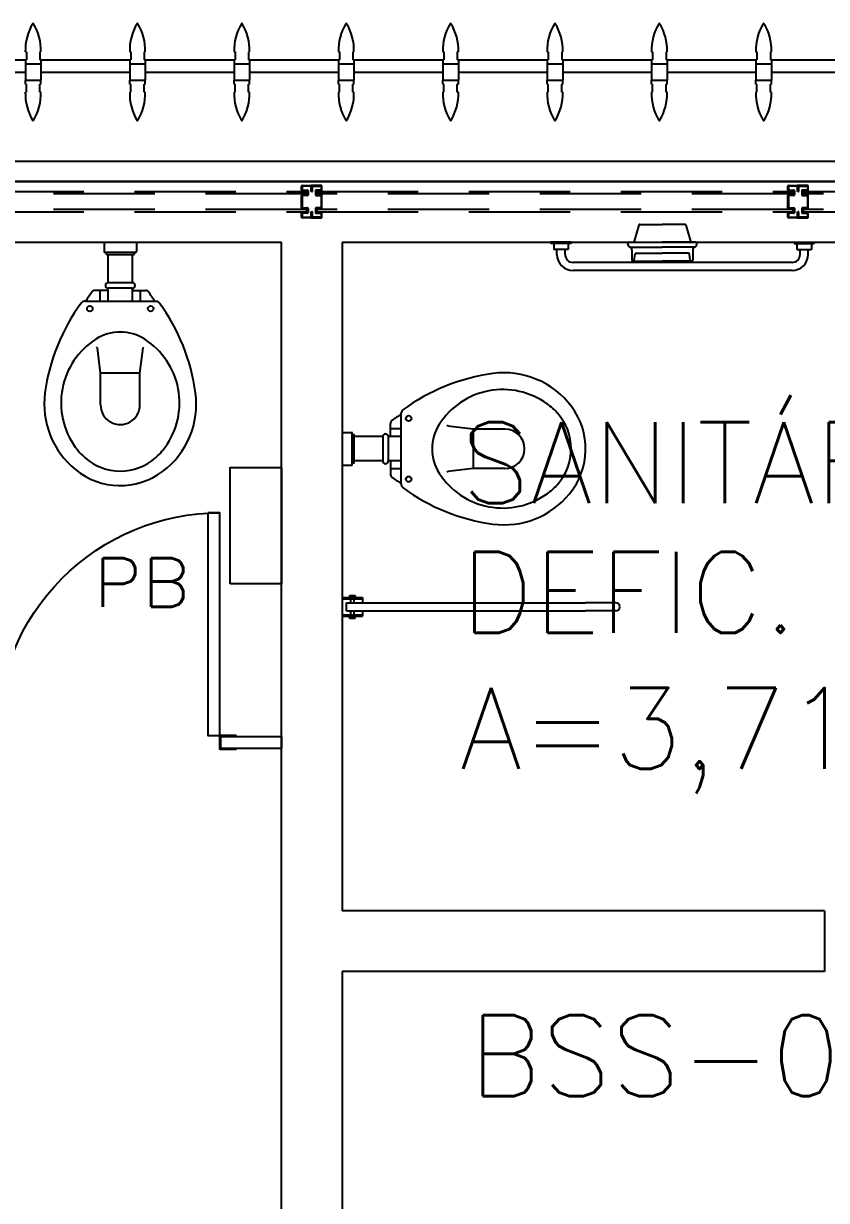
# Model space of a CAD drawing. Header units: millimetres. Extents: x 2046 to 2564, y 885 to 1120.
# Drawn here: x 2292.175 to 2294.156, y 935.337 to 938.242 of the extents above; entities that cross this region are included whole.
import ezdxf

# ---------------------------------------------------------------- set-up
doc = ezdxf.new("R2010")
doc.units = ezdxf.units.MM
doc.header["$LTSCALE"] = 10
doc.linetypes.add('HIDDEN', pattern=[0.375, 0.25, -0.125])
for name, color, linetype in [('AR-ALV', 2, 'Continuous'), ('AR-BRISES', 2, 'Continuous'), ('AR-DIVISÓRIAS', 2, 'Continuous'), ('AR-ESQ', 1, 'Continuous'), ('AR-LOUCAS', 1, 'Continuous'), ('AR-LOUÇAS', 1, 'Continuous'), ('BR-PAINEL', 1, 'Continuous'), ('BR-SUPORTE', 1, 'Continuous'), ('DT-ESQ-VIDRO-PROJ', 1, 'HIDDEN'), ('DT-TXTMOD', 1, 'Continuous'), ('DV- VISTA', 2, 'Continuous'), ('DV-TEXTO', 2, 'Continuous'), ('ENDEREÇO', 2, 'Continuous'), ('mov', 1, 'Continuous'), ('PM-TXT', 2, 'Continuous'), ('pm1', 2, 'Continuous'), ('pm2', 1, 'Continuous'), ('TEXTO', 2, 'Continuous'), ('WC1', 1, 'Continuous'), ('WC2', 1, 'Continuous'), ('WC3', 1, 'Continuous'), ('Área', 2, 'Continuous')]:
    doc.layers.add(name, color=color, linetype=linetype)
doc.styles.add('S10', font='simplex.shx', dxfattribs={"height": 0.1})
doc.styles.add('S12', font='simplex.shx', dxfattribs={"width": 1.1, "height": 0.12})
doc.styles.add('UNB-100', font='simplex.shx', dxfattribs={"height": 0.2})
doc.styles.add('UNB1-100', font='simplex.shx', dxfattribs={"height": 0.2})

# ---------------------------------------------------------------- blocks, each defined once
blk = doc.blocks.new('DV3')
at = {"layer": 'DV- VISTA'}
blk.add_lwpolyline([(0.03, 0), (0.03, -0.15), (0, -0.15), (0, 0)], close=True, dxfattribs=at)
at = {"layer": 'DV-TEXTO', "style": 'S12'}
for tag, p, flags in [('ACABAMENTO', (0.3798, -0.2006), 3), ('CANTONEIRA', (0.5798, -0.2006), 3), ('DIVISÓRIA', (-0.0202, -0.2006), 2), ('TAMANHO', (0.1798, -0.2006), 3)]:
    blk.add_attdef(tag, p, '', height=0.12, rotation=90, dxfattribs=dict(at, flags=flags))
blk = doc.blocks.new('pb55-gr-01p')
at = {"layer": 'mov'}
blk.add_arc((0.0015, 0.0172), 0.55, 359.7335, 90, dxfattribs=at)
at = {"layer": 'pm1'}
blk.add_lwpolyline([(0.0315, 0.5673), (0.0315, 0.0172), (0.0015, 0.0172), (0.0015, 0.5673)], close=True, dxfattribs=at)
at = {"layer": 'pm2'}
for p, q in [((-0.0385, 0.0172), (-0.0008, 0.0172)), ((-0.0385, 0.0158), (-0.0385, 0.0172)), ((-0.0008, 0.0158), (-0.0385, 0.0158)), ((0, 0.015), (0, -0.015)), ((0.0015, -0.0152), (0.0015, 0.015)), ((0.5515, -0.0152), (0.5515, 0.015)), ((0.553, 0.015), (0.553, -0.015)), ((0.5915, 0.0172), (0.5537, 0.0172)), ((0.5537, 0.0158), (0.5915, 0.0158)), ((0.5915, 0.0158), (0.5915, 0.0172)), ((-0.001, -0.016), (-0.0385, -0.016)), ((-0.0385, -0.0175), (-0.0385, -0.016)), ((-0.0385, -0.0175), (-0.0008, -0.0175)), ((0.5915, -0.0175), (0.5537, -0.0175)), ((0.554, -0.016), (0.5915, -0.016)), ((0.5915, -0.0175), (0.5915, -0.016))]:
    blk.add_line(p, q, dxfattribs=at)
for centre, radius, start, end in [((-0.0008, 0.015), 0.00225, 0, 90), ((-0.0008, 0.015), 0.00075, 0, 90), ((0.5537, 0.015), 0.00225, 90, 180), ((0.5537, 0.015), 0.00075, 90, 180), ((-0.001, -0.015), 0.001, 270, 0), ((-0.0008, -0.0152), 0.00225, 270, 0), ((0.5537, -0.0152), 0.00225, 180, 270), ((0.554, -0.015), 0.001, 180, 270)]:
    blk.add_arc(centre, radius, start, end, dxfattribs=at)
at = {"layer": 'PM-TXT', "style": 'S12', "width": 1.1}
blk.add_attdef('PM', (0.0929, 0.3347), '', height=0.12, dxfattribs=at)
at = {"layer": 'PM-TXT', "style": 'S12', "width": 1.1, "flags": 1}
for tag, p in [('LARGURA', (0.0929, 0.1347)), ('GRANITO', (0.0929, -0.0653)), ('VISOR', (0.0929, -0.2653)), ('FERRAGEM', (0.0929, -0.4653))]:
    blk.add_attdef(tag, p, '', height=0.12, dxfattribs=at)
blk = doc.blocks.new('EF59-P')
at = {"layer": 'DT-ESQ-VIDRO-PROJ', "ltscale": 0.1}
for points in [[(1.9625, -0.081), (1.9625, -0.075), (0.7875, -0.075), (0.7875, -0.081)], [(3.1625, -0.081), (3.1625, -0.075), (1.9875, -0.075), (1.9875, -0.081)], [(4.3625, -0.081), (4.3625, -0.075), (3.1875, -0.075), (3.1875, -0.081)], [(1.9625, -0.119), (1.9625, -0.125), (0.7875, -0.125), (0.7875, -0.119)], [(3.1625, -0.119), (3.1625, -0.125), (1.9875, -0.125), (1.9875, -0.119)], [(4.3625, -0.119), (4.3625, -0.125), (3.1875, -0.125), (3.1875, -0.119)]]:
    blk.add_lwpolyline(points, close=True, dxfattribs=at)
for points in [[(1.95, -0.1285), (1.95, -0.1385, 0.414214), (1.9515, -0.14), (1.9735, -0.14, 0.414214), (1.975, -0.1385), (1.975, -0.125), (1.9735, -0.125), (1.9735, -0.138, -0.414214), (1.973, -0.1385), (1.952, -0.1385, -0.414214), (1.9515, -0.138), (1.9515, -0.1285), (1.9645, -0.1285, 0.414214), (1.966, -0.127), (1.966, -0.117, 0.414214), (1.9645, -0.1155), (1.9515, -0.1155), (1.9515, -0.0845), (1.9645, -0.0845, 0.414214), (1.966, -0.083), (1.966, -0.073, 0.414214), (1.9645, -0.0715), (1.9515, -0.0715), (1.9515, -0.062, -0.414214), (1.952, -0.0615), (1.973, -0.0615, -0.414214), (1.9735, -0.062), (1.9735, -0.075), (1.975, -0.075), (1.975, -0.0615, 0.414214), (1.9735, -0.06), (1.9515, -0.06, 0.414214), (1.95, -0.0615), (1.95, -0.0715, 0.414214), (1.9515, -0.073), (1.9645, -0.073), (1.9645, -0.083), (1.9515, -0.083), (1.9515, -0.083, 0.414214), (1.95, -0.0845), (1.95, -0.1155, 0.414214), (1.9515, -0.117), (1.9515, -0.117), (1.9645, -0.117), (1.9645, -0.127), (1.9515, -0.127, 0.414214)], [(2, -0.1285), (2, -0.1385, -0.414214), (1.9985, -0.14), (1.9765, -0.14, -0.414214), (1.975, -0.1385), (1.975, -0.125), (1.9765, -0.125), (1.9765, -0.138, 0.414214), (1.977, -0.1385), (1.998, -0.1385, 0.414214), (1.9985, -0.138), (1.9985, -0.1285), (1.9855, -0.1285, -0.414214), (1.984, -0.127), (1.984, -0.117, -0.414214), (1.9855, -0.1155), (1.9985, -0.1155), (1.9985, -0.0845), (1.9855, -0.0845, -0.414214), (1.984, -0.083), (1.984, -0.073, -0.414214), (1.9855, -0.0715), (1.9985, -0.0715), (1.9985, -0.062, 0.414214), (1.998, -0.0615), (1.977, -0.0615, 0.414214), (1.9765, -0.062), (1.9765, -0.075), (1.975, -0.075), (1.975, -0.0615, -0.414214), (1.9765, -0.06), (1.9985, -0.06, -0.414214), (2, -0.0615), (2, -0.0715, -0.414214), (1.9985, -0.073), (1.9855, -0.073), (1.9855, -0.083), (1.9985, -0.083), (1.9985, -0.083, -0.414214), (2, -0.0845), (2, -0.1155, -0.414214), (1.9985, -0.117), (1.9985, -0.117), (1.9855, -0.117), (1.9855, -0.127), (1.9985, -0.127, -0.414214)], [(3.15, -0.1285), (3.15, -0.1385, 0.414214), (3.1515, -0.14), (3.1735, -0.14, 0.414214), (3.175, -0.1385), (3.175, -0.125), (3.1735, -0.125), (3.1735, -0.138, -0.414214), (3.173, -0.1385), (3.152, -0.1385, -0.414214), (3.1515, -0.138), (3.1515, -0.1285), (3.1645, -0.1285, 0.414214), (3.166, -0.127), (3.166, -0.117, 0.414214), (3.1645, -0.1155), (3.1515, -0.1155), (3.1515, -0.0845), (3.1645, -0.0845, 0.414214), (3.166, -0.083), (3.166, -0.073, 0.414214), (3.1645, -0.0715), (3.1515, -0.0715), (3.1515, -0.062, -0.414214), (3.152, -0.0615), (3.173, -0.0615, -0.414214), (3.1735, -0.062), (3.1735, -0.075), (3.175, -0.075), (3.175, -0.0615, 0.414214), (3.1735, -0.06), (3.1515, -0.06, 0.414214), (3.15, -0.0615), (3.15, -0.0715, 0.414214), (3.1515, -0.073), (3.1645, -0.073), (3.1645, -0.083), (3.1515, -0.083), (3.1515, -0.083, 0.414214), (3.15, -0.0845), (3.15, -0.1155, 0.414214), (3.1515, -0.117), (3.1515, -0.117), (3.1645, -0.117), (3.1645, -0.127), (3.1515, -0.127, 0.414214)], [(3.2, -0.1285), (3.2, -0.1385, -0.414214), (3.1985, -0.14), (3.1765, -0.14, -0.414214), (3.175, -0.1385), (3.175, -0.125), (3.1765, -0.125), (3.1765, -0.138, 0.414214), (3.177, -0.1385), (3.198, -0.1385, 0.414214), (3.1985, -0.138), (3.1985, -0.1285), (3.1855, -0.1285, -0.414214), (3.184, -0.127), (3.184, -0.117, -0.414214), (3.1855, -0.1155), (3.1985, -0.1155), (3.1985, -0.0845), (3.1855, -0.0845, -0.414214), (3.184, -0.083), (3.184, -0.073, -0.414214), (3.1855, -0.0715), (3.1985, -0.0715), (3.1985, -0.062, 0.414214), (3.198, -0.0615), (3.177, -0.0615, 0.414214), (3.1765, -0.062), (3.1765, -0.075), (3.175, -0.075), (3.175, -0.0615, -0.414214), (3.1765, -0.06), (3.1985, -0.06, -0.414214), (3.2, -0.0615), (3.2, -0.0715, -0.414214), (3.1985, -0.073), (3.1855, -0.073), (3.1855, -0.083), (3.1985, -0.083), (3.1985, -0.083, -0.414214), (3.2, -0.0845), (3.2, -0.1155, -0.414214), (3.1985, -0.117), (3.1985, -0.117), (3.1855, -0.117), (3.1855, -0.127), (3.1985, -0.127, -0.414214)]]:
    blk.add_lwpolyline(points, format="xyb", close=True, dxfattribs=at)
at = {"layer": 'DT-TXTMOD', "ltscale": 0.1, "style": 'S10', "flags": 3}
for tag, p in [('M01', (0.025, -0.28)), ('M02', (0.3253, -0.28)), ('M03', (0.627, -0.28)), ('M04', (0.9288, -0.28)), ('M05', (1.2306, -0.28)), ('M06', (1.5323, -0.28)), ('M07', (1.8341, -0.28)), ('M08', (2.1359, -0.28)), ('M09', (2.4376, -0.28)), ('M10', (2.7394, -0.28)), ('M11', (3.0412, -0.28)), ('M12', (3.3429, -0.28)), ('M13', (3.6447, -0.28)), ('M14', (3.9464, -0.28)), ('M15', (4.2482, -0.28)), ('M16', (4.55, -0.28)), ('M17', (4.8517, -0.28))]:
    blk.add_attdef(tag, p, '', height=0.1, dxfattribs=at)
blk = doc.blocks.new('BR-MODULO8')
at = {"layer": 'BR-PAINEL'}
for p, q in [((-3.8817, 0.27), (-3.8792, 0.27)), ((-3.8792, 0.27), (-3.8792, 0.25)), ((-3.8458, 0.27), (-3.8458, 0.25)), ((-3.8433, 0.27), (-3.8458, 0.27)), ((-3.6242, 0.27), (-3.6217, 0.27)), ((-3.6217, 0.27), (-3.6217, 0.25)), ((-3.5883, 0.27), (-3.5883, 0.25)), ((-3.5858, 0.27), (-3.5883, 0.27)), ((-3.3667, 0.27), (-3.3642, 0.27)), ((-3.3642, 0.27), (-3.3642, 0.25)), ((-3.3308, 0.27), (-3.3308, 0.25)), ((-3.3283, 0.27), (-3.3308, 0.27)), ((-3.1092, 0.27), (-3.1067, 0.27)), ((-3.1067, 0.27), (-3.1067, 0.25)), ((-3.0733, 0.27), (-3.0733, 0.25)), ((-3.0708, 0.27), (-3.0733, 0.27)), ((-2.8517, 0.27), (-2.8492, 0.27)), ((-2.8492, 0.27), (-2.8492, 0.25)), ((-2.8158, 0.27), (-2.8158, 0.25)), ((-2.8133, 0.27), (-2.8158, 0.27)), ((-2.5942, 0.27), (-2.5917, 0.27)), ((-2.5917, 0.27), (-2.5917, 0.25)), ((-2.5583, 0.27), (-2.5583, 0.25)), ((-2.5558, 0.27), (-2.5583, 0.27)), ((-2.3367, 0.27), (-2.3342, 0.27)), ((-2.3342, 0.27), (-2.3342, 0.25)), ((-2.3008, 0.27), (-2.3008, 0.25)), ((-2.2983, 0.27), (-2.3008, 0.27)), ((-2.0792, 0.27), (-2.0767, 0.27)), ((-2.0767, 0.27), (-2.0767, 0.25)), ((-2.0433, 0.27), (-2.0433, 0.25)), ((-2.0408, 0.27), (-2.0433, 0.27)), ((-3.8817, 0.25), (-3.8817, 0.24)), ((-3.8817, 0.25), (-3.8792, 0.25)), ((-3.8817, 0.24), (-3.8433, 0.24)), ((-3.8817, 0.24), (-3.8817, 0.2)), ((-3.8433, 0.25), (-3.8458, 0.25)), ((-3.8433, 0.25), (-3.8433, 0.24)), ((-3.8433, 0.24), (-3.8433, 0.2)), ((-3.6242, 0.25), (-3.6242, 0.24)), ((-3.6242, 0.25), (-3.6217, 0.25)), ((-3.6242, 0.24), (-3.5858, 0.24)), ((-3.6242, 0.24), (-3.6242, 0.2)), ((-3.5858, 0.25), (-3.5883, 0.25)), ((-3.5858, 0.25), (-3.5858, 0.24)), ((-3.5858, 0.24), (-3.5858, 0.2)), ((-3.3667, 0.25), (-3.3667, 0.24)), ((-3.3667, 0.25), (-3.3642, 0.25)), ((-3.3667, 0.24), (-3.3283, 0.24)), ((-3.3667, 0.24), (-3.3667, 0.2)), ((-3.3283, 0.25), (-3.3308, 0.25)), ((-3.3283, 0.25), (-3.3283, 0.24)), ((-3.3283, 0.24), (-3.3283, 0.2)), ((-3.1092, 0.25), (-3.1092, 0.24)), ((-3.1092, 0.25), (-3.1067, 0.25)), ((-3.1092, 0.24), (-3.0708, 0.24)), ((-3.1092, 0.24), (-3.1092, 0.2)), ((-3.0708, 0.25), (-3.0733, 0.25)), ((-3.0708, 0.25), (-3.0708, 0.24)), ((-3.0708, 0.24), (-3.0708, 0.2)), ((-2.8517, 0.25), (-2.8517, 0.24)), ((-2.8517, 0.25), (-2.8492, 0.25)), ((-2.8517, 0.24), (-2.8133, 0.24)), ((-2.8517, 0.24), (-2.8517, 0.2)), ((-2.8133, 0.25), (-2.8158, 0.25)), ((-2.8133, 0.25), (-2.8133, 0.24)), ((-2.8133, 0.24), (-2.8133, 0.2)), ((-2.5942, 0.25), (-2.5942, 0.24)), ((-2.5942, 0.25), (-2.5917, 0.25)), ((-2.5942, 0.24), (-2.5558, 0.24)), ((-2.5942, 0.24), (-2.5942, 0.2)), ((-2.5558, 0.25), (-2.5583, 0.25)), ((-2.5558, 0.25), (-2.5558, 0.24)), ((-2.5558, 0.24), (-2.5558, 0.2)), ((-2.3367, 0.25), (-2.3367, 0.24)), ((-2.3367, 0.25), (-2.3342, 0.25)), ((-2.3367, 0.24), (-2.2983, 0.24)), ((-2.3367, 0.24), (-2.3367, 0.2)), ((-2.2983, 0.25), (-2.3008, 0.25)), ((-2.2983, 0.25), (-2.2983, 0.24)), ((-2.2983, 0.24), (-2.2983, 0.2)), ((-2.0792, 0.25), (-2.0792, 0.24)), ((-2.0792, 0.25), (-2.0767, 0.25)), ((-2.0792, 0.24), (-2.0408, 0.24)), ((-2.0792, 0.24), (-2.0792, 0.2)), ((-2.0408, 0.25), (-2.0433, 0.25)), ((-2.0408, 0.25), (-2.0408, 0.24)), ((-2.0408, 0.24), (-2.0408, 0.2)), ((-3.8817, 0.2), (-3.8433, 0.2)), ((-3.8817, 0.19), (-3.8817, 0.2)), ((-3.8817, 0.19), (-3.8792, 0.19)), ((-3.8792, 0.17), (-3.8792, 0.19)), ((-3.8433, 0.19), (-3.8458, 0.19)), ((-3.8458, 0.17), (-3.8458, 0.19)), ((-3.8433, 0.19), (-3.8433, 0.2)), ((-3.6242, 0.2), (-3.5858, 0.2)), ((-3.6242, 0.19), (-3.6242, 0.2)), ((-3.6242, 0.19), (-3.6217, 0.19)), ((-3.6217, 0.17), (-3.6217, 0.19)), ((-3.5858, 0.19), (-3.5883, 0.19)), ((-3.5883, 0.17), (-3.5883, 0.19)), ((-3.5858, 0.19), (-3.5858, 0.2)), ((-3.3667, 0.2), (-3.3283, 0.2)), ((-3.3667, 0.19), (-3.3667, 0.2)), ((-3.3667, 0.19), (-3.3642, 0.19)), ((-3.3642, 0.17), (-3.3642, 0.19)), ((-3.3283, 0.19), (-3.3308, 0.19)), ((-3.3308, 0.17), (-3.3308, 0.19)), ((-3.3283, 0.19), (-3.3283, 0.2)), ((-3.1092, 0.2), (-3.0708, 0.2)), ((-3.1092, 0.19), (-3.1092, 0.2)), ((-3.1092, 0.19), (-3.1067, 0.19)), ((-3.1067, 0.17), (-3.1067, 0.19)), ((-3.0708, 0.19), (-3.0733, 0.19)), ((-3.0733, 0.17), (-3.0733, 0.19)), ((-3.0708, 0.19), (-3.0708, 0.2)), ((-2.8517, 0.2), (-2.8133, 0.2)), ((-2.8517, 0.19), (-2.8517, 0.2)), ((-2.8517, 0.19), (-2.8492, 0.19)), ((-2.8492, 0.17), (-2.8492, 0.19)), ((-2.8133, 0.19), (-2.8158, 0.19)), ((-2.8158, 0.17), (-2.8158, 0.19)), ((-2.8133, 0.19), (-2.8133, 0.2)), ((-2.5942, 0.2), (-2.5558, 0.2)), ((-2.5942, 0.19), (-2.5942, 0.2)), ((-2.5942, 0.19), (-2.5917, 0.19)), ((-2.5917, 0.17), (-2.5917, 0.19)), ((-2.5558, 0.19), (-2.5583, 0.19)), ((-2.5583, 0.17), (-2.5583, 0.19)), ((-2.5558, 0.19), (-2.5558, 0.2)), ((-2.3367, 0.2), (-2.2983, 0.2)), ((-2.3367, 0.19), (-2.3367, 0.2)), ((-2.3367, 0.19), (-2.3342, 0.19)), ((-2.3342, 0.17), (-2.3342, 0.19)), ((-2.2983, 0.19), (-2.3008, 0.19)), ((-2.3008, 0.17), (-2.3008, 0.19)), ((-2.2983, 0.19), (-2.2983, 0.2)), ((-2.0792, 0.2), (-2.0408, 0.2)), ((-2.0792, 0.19), (-2.0792, 0.2)), ((-2.0792, 0.19), (-2.0767, 0.19)), ((-2.0767, 0.17), (-2.0767, 0.19)), ((-2.0408, 0.19), (-2.0433, 0.19)), ((-2.0433, 0.17), (-2.0433, 0.19)), ((-2.0408, 0.19), (-2.0408, 0.2)), ((-3.8817, 0.17), (-3.8792, 0.17)), ((-3.8433, 0.17), (-3.8458, 0.17)), ((-3.6242, 0.17), (-3.6217, 0.17)), ((-3.5858, 0.17), (-3.5883, 0.17)), ((-3.3667, 0.17), (-3.3642, 0.17)), ((-3.3283, 0.17), (-3.3308, 0.17)), ((-3.1092, 0.17), (-3.1067, 0.17)), ((-3.0708, 0.17), (-3.0733, 0.17)), ((-2.8517, 0.17), (-2.8492, 0.17)), ((-2.8133, 0.17), (-2.8158, 0.17)), ((-2.5942, 0.17), (-2.5917, 0.17)), ((-2.5558, 0.17), (-2.5583, 0.17)), ((-2.3367, 0.17), (-2.3342, 0.17)), ((-2.2983, 0.17), (-2.3008, 0.17)), ((-2.0792, 0.17), (-2.0767, 0.17)), ((-2.0408, 0.17), (-2.0433, 0.17))]:
    blk.add_line(p, q, dxfattribs=at)
for centre, radius, start, end in [((-3.7567, 0.2739), 0.1251, 148.4721, 181.772), ((-3.8625, 0.3387), 0.001, 37.1012, 142.8988), ((-3.9683, 0.2739), 0.1251, 358.228, 31.5279), ((-3.4992, 0.2739), 0.1251, 148.4721, 181.772), ((-3.605, 0.3387), 0.001, 37.1012, 142.8988), ((-3.7108, 0.2739), 0.1251, 358.228, 31.5279), ((-3.2417, 0.2739), 0.1251, 148.4721, 181.772), ((-3.3475, 0.3387), 0.001, 37.1012, 142.8988), ((-3.4533, 0.2739), 0.1251, 358.228, 31.5279), ((-2.9842, 0.2739), 0.1251, 148.4721, 181.772), ((-3.09, 0.3387), 0.001, 37.1012, 142.8988), ((-3.1958, 0.2739), 0.1251, 358.228, 31.5279), ((-2.7267, 0.2739), 0.1251, 148.4721, 181.772), ((-2.8325, 0.3387), 0.001, 37.1012, 142.8988), ((-2.9383, 0.2739), 0.1251, 358.228, 31.5279), ((-2.4692, 0.2739), 0.1251, 148.4721, 181.772), ((-2.575, 0.3387), 0.001, 37.1012, 142.8988), ((-2.6808, 0.2739), 0.1251, 358.228, 31.5279), ((-2.2117, 0.2739), 0.1251, 148.4721, 181.772), ((-2.3175, 0.3387), 0.001, 37.1012, 142.8988), ((-2.4233, 0.2739), 0.1251, 358.228, 31.5279), ((-1.9542, 0.2739), 0.1251, 148.4721, 181.772), ((-2.06, 0.3387), 0.001, 37.1012, 142.8988), ((-2.1658, 0.2739), 0.1251, 358.228, 31.5279), ((-3.7567, 0.1661), 0.1251, 178.228, 211.5279), ((-3.9683, 0.1661), 0.1251, 328.4721, 1.772), ((-3.4992, 0.1661), 0.1251, 178.228, 211.5279), ((-3.7108, 0.1661), 0.1251, 328.4721, 1.772), ((-3.2417, 0.1661), 0.1251, 178.228, 211.5279), ((-3.4533, 0.1661), 0.1251, 328.4721, 1.772), ((-2.9842, 0.1661), 0.1251, 178.228, 211.5279), ((-3.1958, 0.1661), 0.1251, 328.4721, 1.772), ((-2.7267, 0.1661), 0.1251, 178.228, 211.5279), ((-2.9383, 0.1661), 0.1251, 328.4721, 1.772), ((-2.4692, 0.1661), 0.1251, 178.228, 211.5279), ((-2.6808, 0.1661), 0.1251, 328.4721, 1.772), ((-2.2117, 0.1661), 0.1251, 178.228, 211.5279), ((-2.4233, 0.1661), 0.1251, 328.4721, 1.772), ((-1.9542, 0.1661), 0.1251, 178.228, 211.5279), ((-2.1658, 0.1661), 0.1251, 328.4721, 1.772), ((-3.8625, 0.1013), 0.001, 217.1012, 322.8988), ((-3.605, 0.1013), 0.001, 217.1012, 322.8988), ((-3.3475, 0.1013), 0.001, 217.1012, 322.8988), ((-3.09, 0.1013), 0.001, 217.1012, 322.8988), ((-2.8325, 0.1013), 0.001, 217.1012, 322.8988), ((-2.575, 0.1013), 0.001, 217.1012, 322.8988), ((-2.3175, 0.1013), 0.001, 217.1012, 322.8988), ((-2.06, 0.1013), 0.001, 217.1012, 322.8988)]:
    blk.add_arc(centre, radius, start, end, dxfattribs=at)
at = {"layer": 'BR-SUPORTE'}
for p, q in [((-4.1008, 0.25), (-3.8792, 0.25)), ((-3.8433, 0.25), (-3.6217, 0.25)), ((-3.5858, 0.25), (-3.3642, 0.25)), ((-3.3283, 0.25), (-3.1067, 0.25)), ((-3.0708, 0.25), (-2.8492, 0.25)), ((-2.8133, 0.25), (-2.5917, 0.25)), ((-2.5558, 0.25), (-2.3342, 0.25)), ((-2.2983, 0.25), (-2.0767, 0.25)), ((-2.0408, 0.25), (-1.8192, 0.25)), ((-4.1008, 0.22), (-3.8817, 0.22)), ((-3.8433, 0.22), (-3.6242, 0.22)), ((-3.5858, 0.22), (-3.3667, 0.22)), ((-3.3283, 0.22), (-3.1092, 0.22)), ((-3.0708, 0.22), (-2.8517, 0.22)), ((-2.8133, 0.22), (-2.5942, 0.22)), ((-2.5558, 0.22), (-2.3367, 0.22)), ((-2.2983, 0.22), (-2.0792, 0.22)), ((-2.0408, 0.22), (-1.8217, 0.22))]:
    blk.add_line(p, q, dxfattribs=at)
blk = doc.blocks.new('BACI-01P')
at = {"layer": 'WC1'}
for p, q in [((0.146, 0.0857), (0.146, 0.0887)), ((0.1191, 0.03), (0.1191, 0.0624)), ((0.1191, 0.03), (0.1139, 0.03)), ((0.1139, 0.0298), (0.1139, -0.0298)), ((0.1191, -0.03), (0.1139, -0.03)), ((0.1191, -0.03), (0.1191, -0.0624)), ((0.146, -0.0857), (0.146, -0.0887))]:
    blk.add_line(p, q, dxfattribs=at)
for centre, radius, start, end in [((0.4364, -0.2936), 0.4837, 97.6805, 126.3454), ((0.3996, -0.0205), 0.2081, 36.8881, 97.6805), ((0.1551, 0.0887), 0.00909, 126.3358, 180), ((0.4268, 0), 0.174, 320.4767, 36.8881), ((0.1282, 0.0624), 0.00909, 126.1604, 180), ((0.4044, -0.3155), 0.4771, 122.7818, 126.1604), ((0.1282, -0.0624), 0.00909, 180, 233.8396), ((0.4044, 0.3155), 0.4771, 233.8396, 237.2182), ((0.1551, -0.0887), 0.00909, 180, 238.9825), ((0.4364, 0.2936), 0.4837, 233.7577, 262.3195), ((0.3996, 0.0205), 0.2081, 262.3195, 320.8979)]:
    blk.add_arc(centre, radius, start, end, dxfattribs=at)
at = {"layer": 'WC2'}
for p, q in [((0.146, -0.0857), (0.146, 0.0857)), ((0, 0.04), (0.023, 0.04)), ((0.025, 0.035), (0.025, 0.038)), ((0.025, -0.035), (0.025, 0.035)), ((0.025, 0.035), (0.028, 0.035)), ((0.03, -0.033), (0.03, 0.033)), ((0.1, 0.03), (0.03, 0.03)), ((0.1, 0.0298), (0.1, -0.0298)), ((0, -0.04), (0.023, -0.04)), ((0.025, -0.038), (0.025, -0.035)), ((0.025, -0.035), (0.028, -0.035)), ((0.1, -0.03), (0.03, -0.03))]:
    blk.add_line(p, q, dxfattribs=at)
for centre, radius, start, end in [((0.3966, -0.0404), 0.1866, 54.2515, 147.3201), ((0.4126, -0.0182), 0.1592, 41.3299, 54.2515), ((0.3335, 0), 0.1117, 147.3201, 180), ((0.4333, 0), 0.1317, 0, 41.3299), ((0.023, 0.038), 0.002, 0, 90), ((0.028, 0.033), 0.002, 0, 90), ((0.107, 0.0298), 0.00697, 0, 180), ((0.3335, 0), 0.1117, 180, 212.6799), ((0.4333, 0), 0.1317, 318.6701, 0), ((0.023, -0.038), 0.002, 270, 0), ((0.028, -0.033), 0.002, 270, 0), ((0.107, -0.0298), 0.00697, 180, 0), ((0.3966, 0.0404), 0.1866, 212.6799, 305.7485), ((0.4126, 0.0182), 0.1592, 305.7485, 318.6701)]:
    blk.add_arc(centre, radius, start, end, dxfattribs=at)
at = {"layer": 'WC3'}
for p, q in [((0.261, 0.0562), (0.2593, 0.0585)), ((0.146, 0.0497), (0.1191, 0.0497)), ((0.146, 0.03), (0.1191, 0.03)), ((0.3229, 0.0486), (0.261, 0.0562)), ((0.3229, 0.0486), (0.3229, -0.0486)), ((0.4015, 0.0486), (0.3229, 0.0486)), ((0.146, -0.03), (0.1191, -0.03)), ((0.146, -0.0497), (0.1191, -0.0497)), ((0.261, -0.0562), (0.2593, -0.0585)), ((0.3229, -0.0486), (0.261, -0.0562)), ((0.4015, -0.0486), (0.3229, -0.0486))]:
    blk.add_line(p, q, dxfattribs=at)
for centre in [(0.1641, 0.075), (0.1641, -0.075)]:
    blk.add_circle(centre, 0.00682, dxfattribs=at)
blk.add_arc((0.4015, 0), 0.0486, 270, 90, dxfattribs=at)
blk = doc.blocks.new('PPLR-01p')
at = {"layer": 'WC1'}
blk.add_lwpolyline([(-0.1435, 0.126), (0.1435, 0.126), (0.1435, 0), (-0.1435, 0), (-0.1435, 0.126)], dxfattribs=at)
blk = doc.blocks.new('barra-fixa-p')
at = {"layer": 'AR-LOUCAS'}
for p, q in [((-1.11, 0.07), (-0.57, 0.07)), ((-1.15, 0.03), (-1.15, 0.018)), ((-1.13, 0.03), (-1.13, 0.018)), ((-1.11, 0.05), (-0.57, 0.05)), ((-0.55, 0.03), (-0.55, 0.018)), ((-0.53, 0.03), (-0.53, 0.018)), ((-1.115, 0.003), (-1.165, 0.003)), ((-1.165, 0), (-1.165, 0.003)), ((-1.115, 0), (-1.165, 0)), ((-1.158, 0.003), (-1.158, 0.018)), ((-1.122, 0.018), (-1.158, 0.018)), ((-1.122, 0.003), (-1.122, 0.018)), ((-1.115, 0), (-1.115, 0.003)), ((-0.565, 0), (-0.565, 0.003)), ((-0.565, 0.003), (-0.515, 0.003)), ((-0.565, 0), (-0.515, 0)), ((-0.558, 0.018), (-0.522, 0.018)), ((-0.558, 0.003), (-0.558, 0.018)), ((-0.522, 0.003), (-0.522, 0.018)), ((-0.515, 0), (-0.515, 0.003))]:
    blk.add_line(p, q, dxfattribs=at)
for centre, radius, start, end in [((-1.11, 0.03), 0.04, 90, 180), ((-0.57, 0.03), 0.04, 0, 90), ((-1.11, 0.03), 0.02, 90, 180), ((-0.57, 0.03), 0.02, 0, 90)]:
    blk.add_arc(centre, radius, start, end, dxfattribs=at)
blk = doc.blocks.new('barra-articulada-p')
at = {"layer": 'AR-LOUCAS'}
for p, q in [((-0.685, 0), (-0.685, 0)), ((-0.675, 0.01), (-0.6, 0.01)), ((-0.0105, 0.01), (-0.6, 0.01)), ((-0.05, 0.02), (-0.05, 0.023)), ((0, 0.023), (-0.05, 0.023)), ((-0.05, 0.01), (-0.05, 0.02)), ((0, 0.02), (-0.05, 0.02)), ((-0.0319, 0.028), (-0.0319, 0.023)), ((-0.0181, 0.028), (-0.0319, 0.028)), ((-0.029, 0.01), (-0.029, 0.02)), ((-0.0285, 0.028), (-0.0285, 0.023)), ((-0.0215, 0.028), (-0.0215, 0.023)), ((-0.021, 0.01), (-0.021, 0.02)), ((-0.0181, 0.028), (-0.0181, 0.023)), ((-0.015, 0), (-0.015, 0)), ((-0.0105, 0.01), (-0.0105, -0.01)), ((0, 0.02), (0, 0.023)), ((0, -0.02), (0, 0.02)), ((-0.675, -0.01), (-0.6, -0.01)), ((-0.0105, -0.01), (-0.6, -0.01)), ((-0.05, -0.02), (-0.05, -0.01)), ((-0.05, -0.023), (-0.05, -0.02)), ((0, -0.02), (-0.05, -0.02)), ((0, -0.023), (-0.05, -0.023)), ((-0.0319, -0.028), (-0.0319, -0.023)), ((-0.0181, -0.028), (-0.0319, -0.028)), ((-0.029, -0.02), (-0.029, -0.01)), ((-0.0285, -0.028), (-0.0285, -0.023)), ((-0.0215, -0.028), (-0.0215, -0.023)), ((-0.021, -0.02), (-0.021, -0.01)), ((-0.0181, -0.028), (-0.0181, -0.023)), ((0, -0.023), (0, -0.02))]:
    blk.add_line(p, q, dxfattribs=at)
for start, end in [(90, 180), (180, 270)]:
    blk.add_arc((-0.675, 0), 0.01, start, end, dxfattribs=at)
blk = doc.blocks.new('PPLR-03P')
at = {"layer": 'WC1', "linetype": 'Continuous', "ltscale": 2.5}
for p, q in [((-0.047, 0.0721), (-0.047, 0)), ((-0.0194, 0.0751), (-0.044, 0.0751)), ((-0.012, 0.0791), (-0.012, 0)), ((-0.006, 0.0851), (-0.004, 0.0851)), ((0, 0.0811), (0, 0.0723)), ((0.0003, 0.071), (0, 0.0723)), ((0, 0.0723), (0, 0)), ((0.0011, 0.07), (0.0003, 0.071)), ((0.0022, 0.0694), (0.0011, 0.07)), ((0.0418, 0.0581), (0.0022, 0.0694)), ((0.044, 0.0552), (0.044, 0)), ((-0.047, -0.0721), (-0.047, 0)), ((-0.012, -0.0791), (-0.012, 0)), ((0, -0.0723), (0, 0)), ((0.044, -0.0552), (0.044, 0)), ((-0.0194, -0.0751), (-0.044, -0.0751)), ((-0.006, -0.0851), (-0.004, -0.0851)), ((0.0003, -0.071), (0, -0.0723)), ((0, -0.0811), (0, -0.0723)), ((0.0011, -0.07), (0.0003, -0.071)), ((0.0022, -0.0694), (0.0011, -0.07)), ((0.0418, -0.0581), (0.0022, -0.0694))]:
    blk.add_line(p, q, dxfattribs=at)
for centre, radius, start, end in [((-0.044, 0.0721), 0.003, 90, 179.9282), ((-0.0194, 0.0831), 0.008, 270, 343.4003), ((-0.006, 0.079), 0.006, 90, 179.9282), ((-0.004, 0.0811), 0.004, 359.9339, 91.7238), ((0.041, 0.0552), 0.003, 359.8937, 73.9881), ((0.041, -0.0552), 0.003, 286.0119, 0.1063), ((-0.044, -0.0721), 0.003, 180.0718, 270), ((-0.0194, -0.0831), 0.008, 16.5997, 90), ((-0.006, -0.079), 0.006, 180.0718, 270), ((-0.004, -0.0811), 0.004, 268.2762, 0.0661)]:
    blk.add_arc(centre, radius, start, end, dxfattribs=at)
at = {"layer": 'WC2', "linetype": 'Continuous', "ltscale": 2.5}
for p, q in [((-0.0444, 0.0691), (-0.0296, 0.067)), ((-0.027, 0.0641), (-0.027, 0)), ((-0.027, -0.0641), (-0.027, 0)), ((-0.0444, -0.0691), (-0.0296, -0.067))]:
    blk.add_line(p, q, dxfattribs=at)
for centre, radius, start, end in [((-0.044, 0.0721), 0.00301, 180.1096, 262.1817), ((-0.03, 0.0641), 0.003, 359.8858, 81.9545), ((-0.044, -0.0721), 0.00301, 97.8991, 179.8919), ((-0.03, -0.0641), 0.003, 278.0455, 0.1142)]:
    blk.add_arc(centre, radius, start, end, dxfattribs=at)

msp = doc.modelspace()

# ---------------------------------------------------------------- linework, layer by layer
at = {"layer": 'AR-ALV'}
for p, q in [((2290.9109, 937.9024), (2296.0609, 937.9024)), ((2290.9109, 937.8524), (2296.0609, 937.8524)), ((2296.0609, 937.8524), (2290.9109, 937.8524)), ((2290.9109, 937.7024), (2292.8109, 937.7024)), ((2292.8109, 935.2044), (2292.8109, 937.7024)), ((2292.9609, 937.7024), (2295.2109, 937.7024)), ((2292.9609, 937.7024), (2292.9609, 936.0524)), ((2294.1509, 936.0524), (2292.9609, 936.0524)), ((2294.1509, 936.0524), (2294.1509, 935.9024)), ((2292.9609, 935.9024), (2292.9609, 935.2044)), ((2294.1509, 935.9024), (2292.9609, 935.9024))]:
    msp.add_line(p, q, dxfattribs=at)

# ---------------------------------------------------------------- block references
at = {"layer": 'AR-BRISES'}
msp.add_blockref('BR-MODULO8', (2296.0609, 937.9024), dxfattribs=at)
at = {"layer": 'AR-DIVISÓRIAS'}
ref = msp.add_blockref('pb55-gr-01p', (2292.6609, 936.4674), dxfattribs=dict(at, xscale=-1))
ref.add_attrib('PM', 'PB', (2292.348, 936.8021), dxfattribs={"layer": 'PM-TXT', "height": 0.12, "style": 'S12', "width": 1.1})
at = {"layer": 'AR-DIVISÓRIAS', "rotation": 270}
msp.add_blockref('DV3', (2292.8109, 936.4824), dxfattribs=at)
at = {"layer": 'AR-ESQ', "rotation": 180}
msp.add_blockref('EF59-P', (2296.0609, 937.7024), dxfattribs=at)
at = {"layer": 'AR-LOUCAS'}
for name, p, rotation in [('PPLR-03P', (2293.7509, 937.7024), 90), ('barra-fixa-p', (2292.9609, 937.7024), 180), ('PPLR-01p', (2292.8109, 937.0024), 90), ('barra-articulada-p', (2292.9609, 936.8024), 180)]:
    msp.add_blockref(name, p, dxfattribs=dict(at, rotation=rotation))
at = {"layer": 'AR-LOUÇAS', "rotation": 270}
msp.add_blockref('BACI-01P', (2292.4134, 937.7024), dxfattribs=at)
at = {"layer": 'AR-LOUÇAS'}
msp.add_blockref('BACI-01P', (2292.9609, 937.1924), dxfattribs=at)

# ---------------------------------------------------------------- texts
at = {"layer": 'ENDEREÇO', "style": 'UNB1-100'}
msp.add_text('BSS-04/12', height=0.2, dxfattribs=at).set_placement((2293.2734, 935.5943))
at = {"layer": 'TEXTO', "style": 'UNB-100'}
for s, p in [('SANITÁRIO', (2293.2536, 937.0581)), ('DEFIC.', (2293.2536, 936.7381))]:
    msp.add_text(s, height=0.2, dxfattribs=at).set_placement(p)
at = {"layer": 'Área', "style": 'UNB-100'}
msp.add_text('A=3,71m2', height=0.2, dxfattribs=at).set_placement((2293.2513, 936.4023))

doc.saveas('drawing.dxf')
